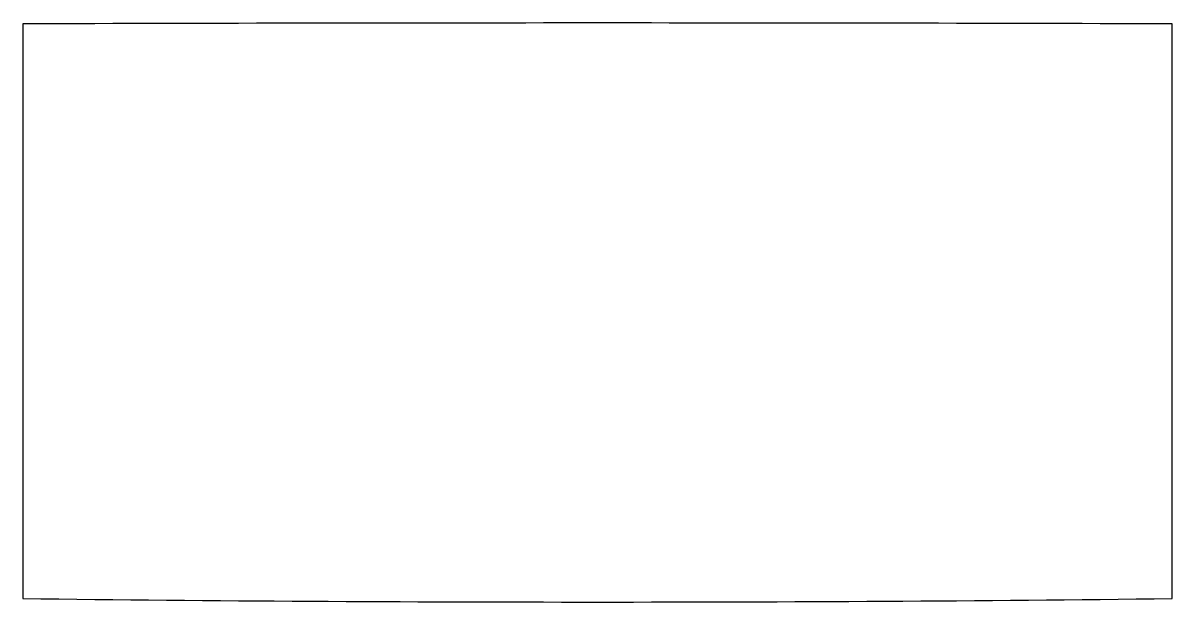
# Model space of a CAD drawing. Header units: millimetres. Extents: x 0 to 100, y 0 to 50.
import ezdxf

# ---------------------------------------------------------------- set-up
doc = ezdxf.new("R2010")
doc.units = ezdxf.units.MM

msp = doc.modelspace()

# ---------------------------------------------------------------- linework, layer by layer
msp.add_lwpolyline([(0, 0, 0.006), (100, 0), (100, 50, 0.0016), (0, 50)], format="xyb", close=True)

doc.saveas('drawing.dxf')
